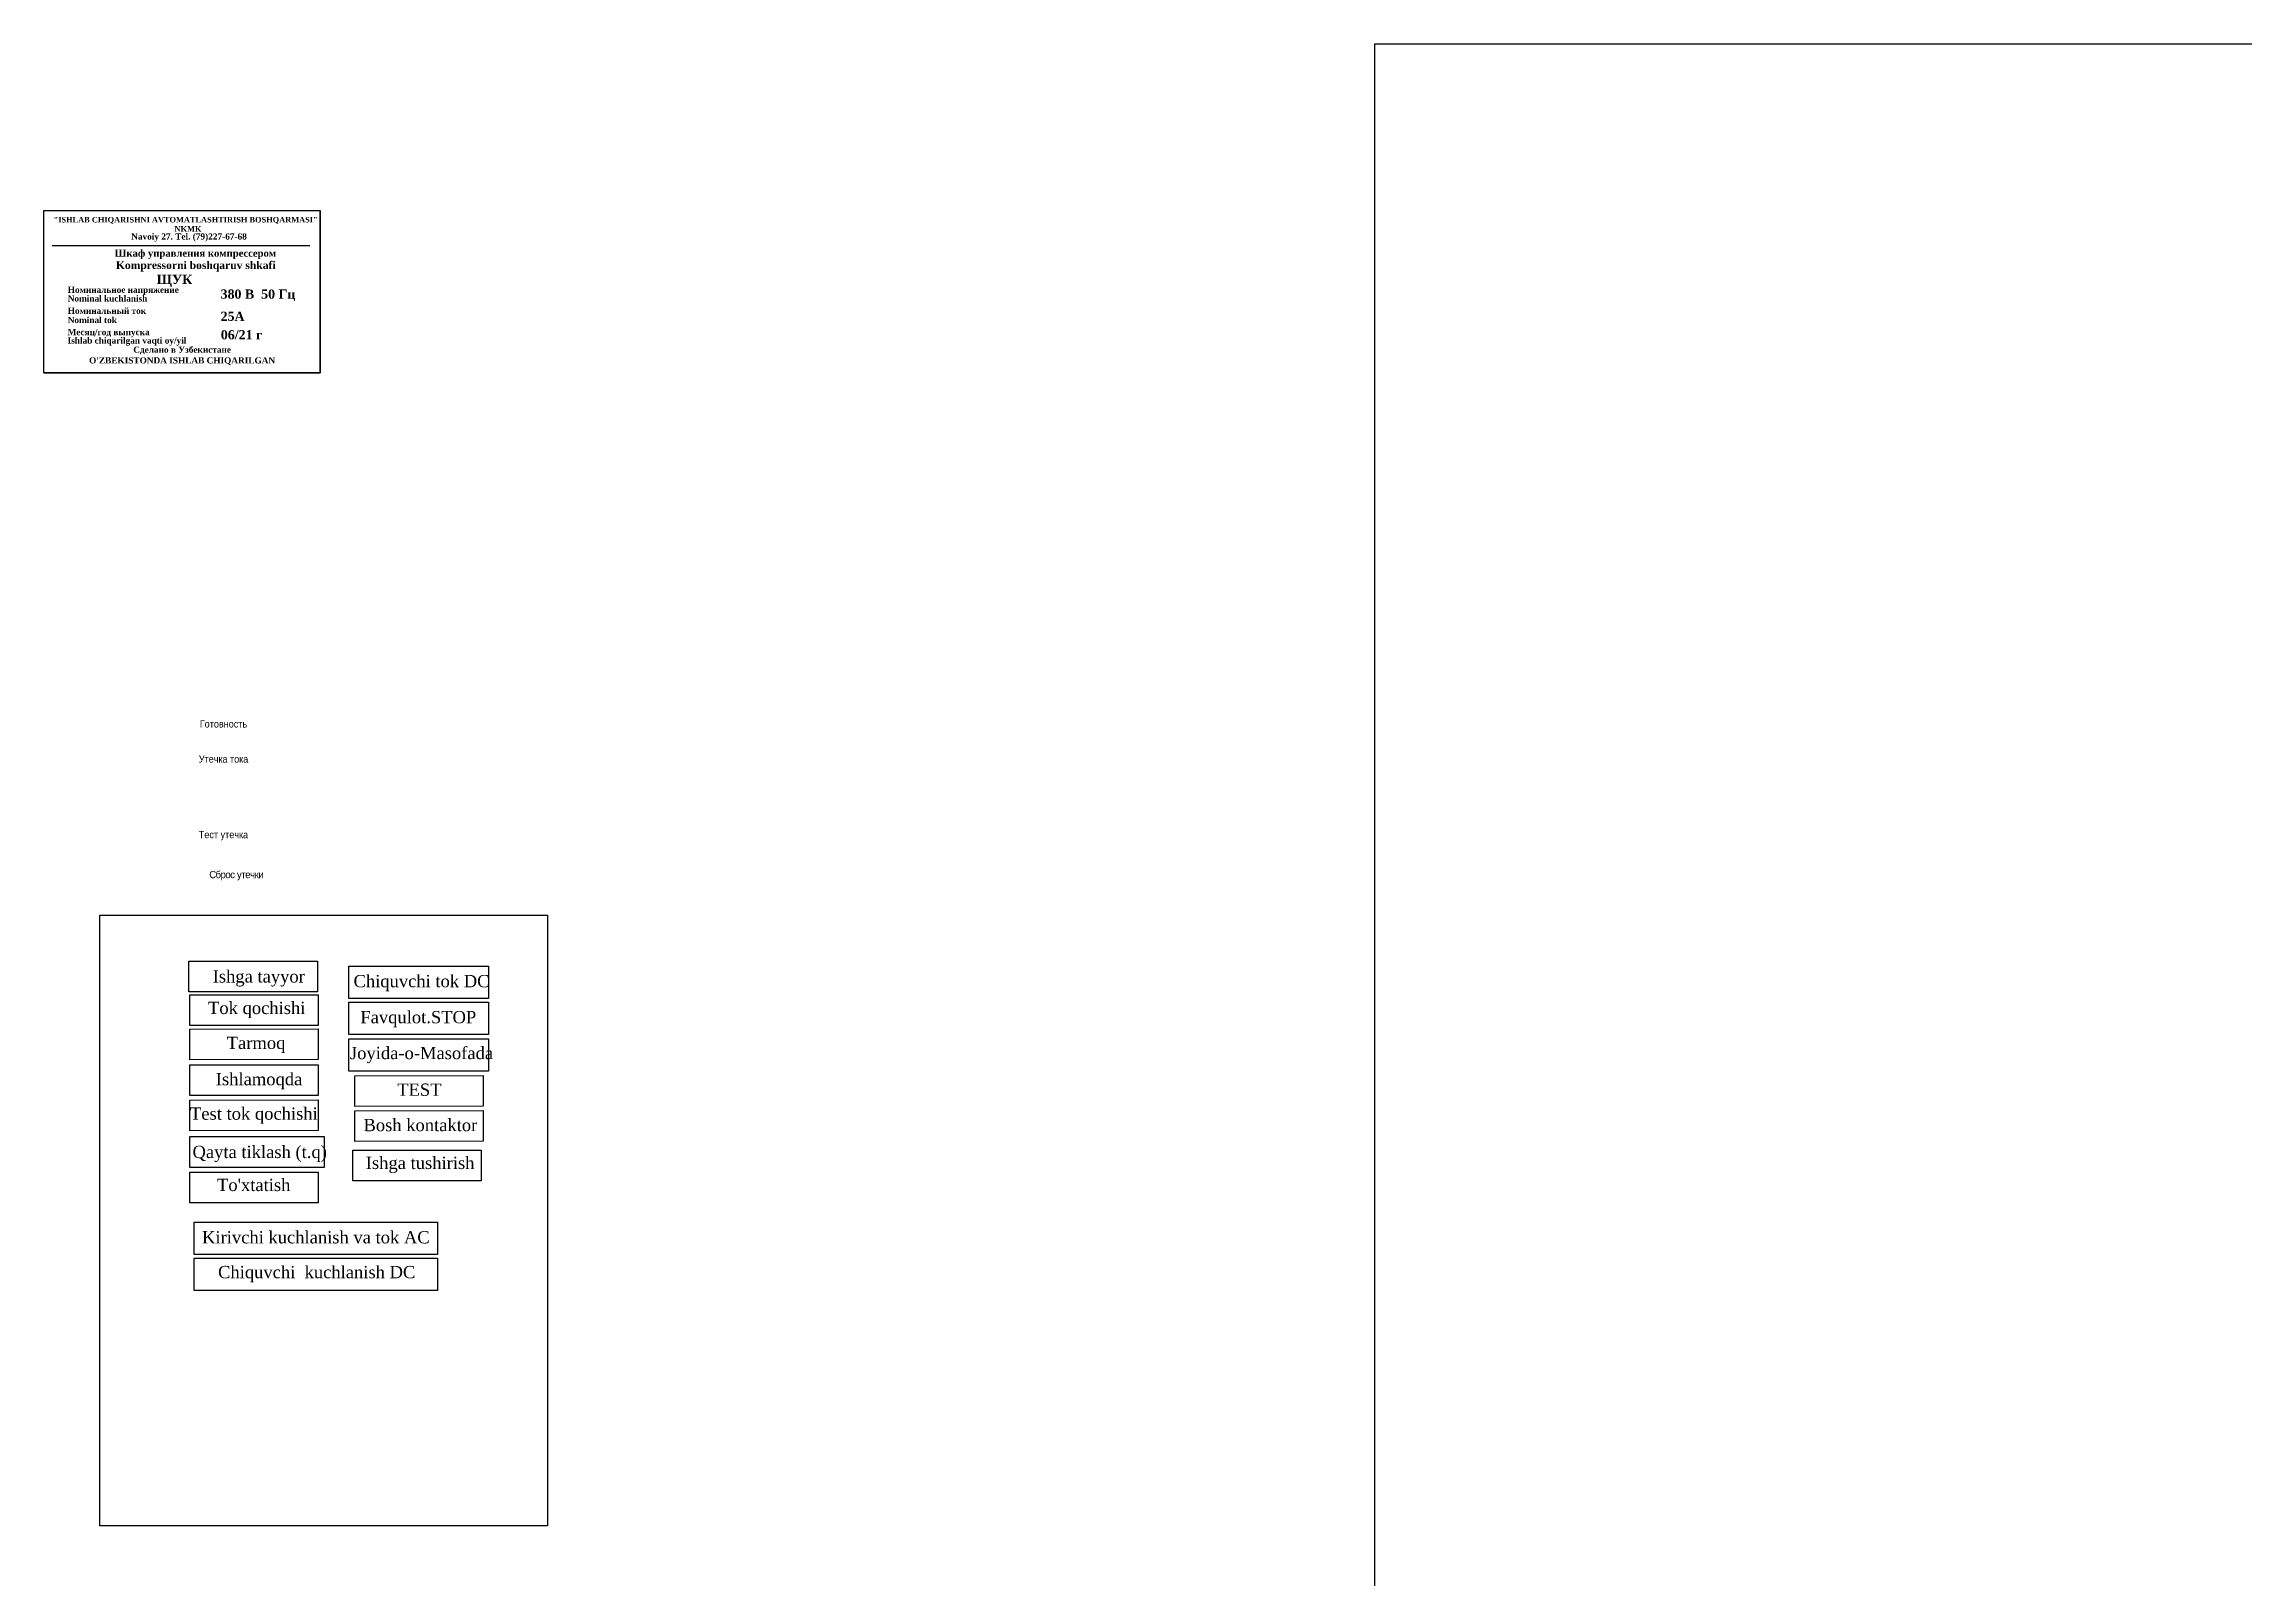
# Model space of a CAD drawing. Header units: millimetres. Extents: x 12 to 2978, y 1101 to 2133.
# Drawn here: x 1544 to 2261, y 1601 to 2101 of the extents above; entities that cross this region are included whole.
import ezdxf

# ---------------------------------------------------------------- set-up
doc = ezdxf.new("R2010")
doc.units = ezdxf.units.MM
doc.styles.add('WD', font='txt.shx')
doc.styles.add('WD_IEC', font='ISOCP2.shx', dxfattribs={"width": 0.9, "height": 4})

msp = doc.modelspace()

# ---------------------------------------------------------------- linework, layer by layer
at = {"color": 0}
for p, q in [((1544.01, 2046.32, 2.87), (1634.01, 2046.32, 2.87)), ((1544.01, 1993.32, 2.87), (1544.01, 2046.32, 2.87)), ((1634.01, 2046.32, 2.87), (1634.01, 1993.32, 2.87)), ((1634.01, 1993.32, 2.87), (1544.01, 1993.32, 2.87))]:
    msp.add_line(p, q, dxfattribs=at)
for p, q in [((1634.01, 1993.32, 5.74), (1634.01, 2046.32, 5.74)), ((1546.65, 2034.87, 2.87), (1630.65, 2034.88, 2.87)), ((1544.01, 1993.32, 1.44), (1634.01, 1993.32, 1.44))]:
    msp.add_line(p, q)
for points in [[(1977.6, 2100.55), (2977.6, 2100.55), (2977.6, 1100.55), (1977.6, 1100.55)], [(1562.15, 1816.55), (1708.11, 1816.55), (1708.11, 1617.54), (1562.15, 1617.54)], [(1591.23, 1801.57), (1633.11, 1801.62), (1633.11, 1791.62), (1591.23, 1791.57)], [(1643.32, 1799.99), (1688.81, 1799.99), (1688.81, 1789.43), (1643.32, 1789.43)], [(1591.49, 1790.63), (1633.37, 1790.67), (1633.37, 1780.67), (1591.49, 1780.63)], [(1643.32, 1788.26), (1688.81, 1788.26), (1688.81, 1777.71), (1643.32, 1777.71)], [(1591.49, 1779.48), (1633.37, 1779.53), (1633.37, 1769.53), (1591.49, 1769.48)], [(1643.32, 1776.28), (1688.81, 1776.28), (1688.81, 1765.73), (1643.32, 1765.73)], [(1591.49, 1767.8), (1633.37, 1767.84), (1633.37, 1757.84), (1591.49, 1757.8)], [(1645.25, 1764.28), (1687.13, 1764.33), (1687.13, 1754.33), (1645.25, 1754.28)], [(1591.49, 1756.33), (1633.37, 1756.38), (1633.37, 1746.38), (1591.49, 1746.33)], [(1645.25, 1752.84), (1687.13, 1752.89), (1687.13, 1742.89), (1645.25, 1742.84)], [(1591.49, 1744.5), (1635.34, 1744.5), (1635.34, 1734.31), (1591.49, 1734.31)], [(1644.61, 1739.99), (1686.49, 1740.04), (1686.49, 1730.04), (1644.61, 1729.99)], [(1591.49, 1732.84), (1633.37, 1732.89), (1633.37, 1722.89), (1591.49, 1722.84)], [(1592.98, 1716.56), (1672.22, 1716.56), (1672.22, 1706.05), (1592.98, 1706.05)], [(1592.98, 1704.79), (1672.22, 1704.79), (1672.22, 1694.27), (1592.98, 1694.27)]]:
    msp.add_lwpolyline(points, close=True)

# ---------------------------------------------------------------- texts
at = {"color": 0, "attachment_point": 1, "style": 'WD'}
for s, width, gutter_width, heights, insert, char_height in [('{\\fTimes New Roman|b1|i0|c204|p18;"\\fTimes New Roman|b1|i0|c0|p18;ISHLAB CHIQARISHNI AVTOMATLASHTIRISH BOSHQARMASI\\fTimes New Roman|b1|i0|c204|p18;"\\fTimes New Roman|b1|i0|c0|p18;\\P                                                          NKMK}', 117.8157, 0, [0], (1547.14, 2044.18, 2.87), 1.8), ('{\\fTimes New Roman|b1|i0|c0|p18;Navoiy 27. Tel. (79)227-67-68}', 90, 12.5, [3.36], (1572.42, 2038.82, 2.87), 2), ('{\\fTimes New Roman|b1|i0|c204|p18;Шкаф управления компрессером}', 94.758, 12.5, [0], (1567.05, 2033.52, 2.87), 2.3), ('{\\fTimes New Roman|b1|i0|c0|p18;Kompressorni boshqaruv shkafi}', 90, 12.5, [0], (1567.44, 2029.71, 2.87), 2.5), ('\\pxql;{\\fTimes New Roman|b1|i0|c204|p18;^IНоминальное напряжение^I}', 90, 12.5, [0], (1543.74, 2021.44, 2.87), 2), ('{\\fTimes New Roman|b1|i0|c204|p18;ЩУК}', 90, 12.5, [0], (1580.73, 2025.32, 2.87), 3), ('\\pxql;{\\fTimes New Roman|b1|i0|c204|p18;^IНоминальный ток}', 90, 12.5, [0], (1543.74, 2014.6, 2.87), 2), ('\\pxql;{\\fTimes New Roman|b1|i0|c204|p18;^I\\fTimes New Roman|b1|i0|c0|p18;Nominal kuchlanish\\fTimes New Roman|b1|i0|c204|p18;^I^I}', 90, 12.5, [0], (1543.74, 2018.61, 2.87), 2), ('\\pxql;{\\fTimes New Roman|b1|i0|c204|p18;^I\\H1.5x;380 В  50 Гц^I}', 48.5773, 12.5, [0], (1593.55, 2020.54, 2.87), 2), ('\\A1;\\pxql;{\\fTimes New Roman|b1|i0|c0|p18;^I\\fTimes New Roman|b1|i0|c204|p18;Месяц/год выпуска^I}', 90, 12.5, [0], (1543.7, 2007.64, 2.87), 2), ('\\pxql;{\\fTimes New Roman|b1|i0|c0|p18;^INominal tok}', 90, 12.5, [0], (1543.74, 2011.58, 2.87), 2), ('\\pxql;{\\fTimes New Roman|b1|i0|c204|p18;^I\\fTimes New Roman|b1|i0|c0|p18;\\H1.5x;25A}', 48.5773, 12.5, [0], (1593.55, 2013.3, 2.87), 2), ('{\\fTimes New Roman|b1|i0|c204|p18;^I\\A1;\\H1.5x;06/21 г}', 48.5773, 12.5, [0], (1593.62, 2007.28, 2.87), 2), ('\\A1;\\pxql;{\\fTimes New Roman|b1|i0|c0|p18;^IIshlab chiqarilgan vaqti oy/yil}', 90, 12.5, [0], (1543.7, 2004.91, 2.87), 2), ('\\A1;\\pxqc;{\\fTimes New Roman|b1|i0|c204|p18;Сделано в Узбекистане}', 90, 12.5, [0], (1544.01, 2001.91, 2.87), 2), ("\\A1;\\pxqc;{\\fTimes New Roman|b1|i0|c0|p18;O'ZBEKISTONDA ISHLAB CHIQARILGAN}", 90, 12.5, [0], (1544.01, 1998.43, 2.87), 2)]:
    msp.add_mtext_dynamic_manual_height_columns(s, width=width, gutter_width=gutter_width, heights=heights, dxfattribs=dict(at, insert=insert, char_height=char_height))
at = {"char_height": 2.349, "attachment_point": 5, "style": 'WD_IEC'}
for s, width, insert in [('{\\fArial|b0|i0|c204|p34;Готовность}', 39.3387, (1602.49, 1878.92)), ('{\\fArial|b0|i0|c204|p34;Утечка тока}', 39.3387, (1602.5, 1867.47)), ('{\\fArial|b0|i0|c204|p34;Тест утечка}', 39.3387, (1602.47, 1842.51)), ('{\\Ftxt|c204;\\W1;\\T0.9;Сброс утечки}', 71.1955, (1606.65, 1829.48))]:
    msp.add_mtext_dynamic_manual_height_columns(s, width=width, gutter_width=3.33, heights=[6.51], dxfattribs=dict(at, insert=insert))
at = {"char_height": 4, "attachment_point": 1, "style": 'WD'}
for s, insert, width in [('{\\fTimes New Roman|b0|i0|c204|p18;Ishga tayyor}', (1598.97, 1798.65), 41.65), ('{\\fTimes New Roman|b0|i0|c204|p18;Chiquvchi tok DC}', (1644.86, 1797.11), 52.675), ('{\\fTimes New Roman|b0|i0|c204|p18;Tok qochishi}', (1597.46, 1788.37), 37.975), ('{\\fTimes New Roman|b0|i0|c204|p18;Favqulot.STOP}', (1647.08, 1785.37), 42.2625), ('{\\fTimes New Roman|b0|i0|c204|p18;Tarmoq}', (1603.54, 1776.98), 20.825), ('{\\fTimes New Roman|b0|i0|c204|p18;Joyida\\fTimes New Roman|b0|i0|c0|p18;-o-\\fTimes New Roman|b0|i0|c204|p18;Masofada}', (1643.7, 1773.67), 36.75), ('{\\fTimes New Roman|b0|i0|c204|p18;Ishlamoqda}', (1599.99, 1765.17), 32.4625), ('{\\fTimes New Roman|b0|i0|c204|p18;TEST}', (1659.1, 1761.72), 13.475), ('{\\fTimes New Roman|b0|i0|c204|p18;Test tok qochishi}', (1591.58, 1753.93), 56.35), ('{\\fTimes New Roman|b0|i0|c204|p18;Bosh kontaktor}', (1648.1, 1750.2), 50.225), ('{\\fTimes New Roman|b0|i0|c204|p18;Qayta tiklash (t.q)}', (1592.39, 1741.44), 59.4125), ('{\\fTimes New Roman|b0|i0|c204|p18;Ishga tushirish}', (1648.86, 1737.86), 47.775), ("{\\fTimes New Roman|b0|i0|c204|p18;To'xtatish}", (1600.39, 1730.68), 31.2375), ('{\\fTimes New Roman|b0|i0|c204|p18;Kirivchi kuchlanish va tok AC}', (1595.5, 1713.62), 93.7125), ('{\\fTimes New Roman|b0|i0|c204|p18;Chiquvchi  kuchlanish DC}', (1600.72, 1702.27), 77.7875)]:
    msp.add_mtext(s, dxfattribs=dict(at, insert=insert, width=width))

doc.saveas('drawing.dxf')
